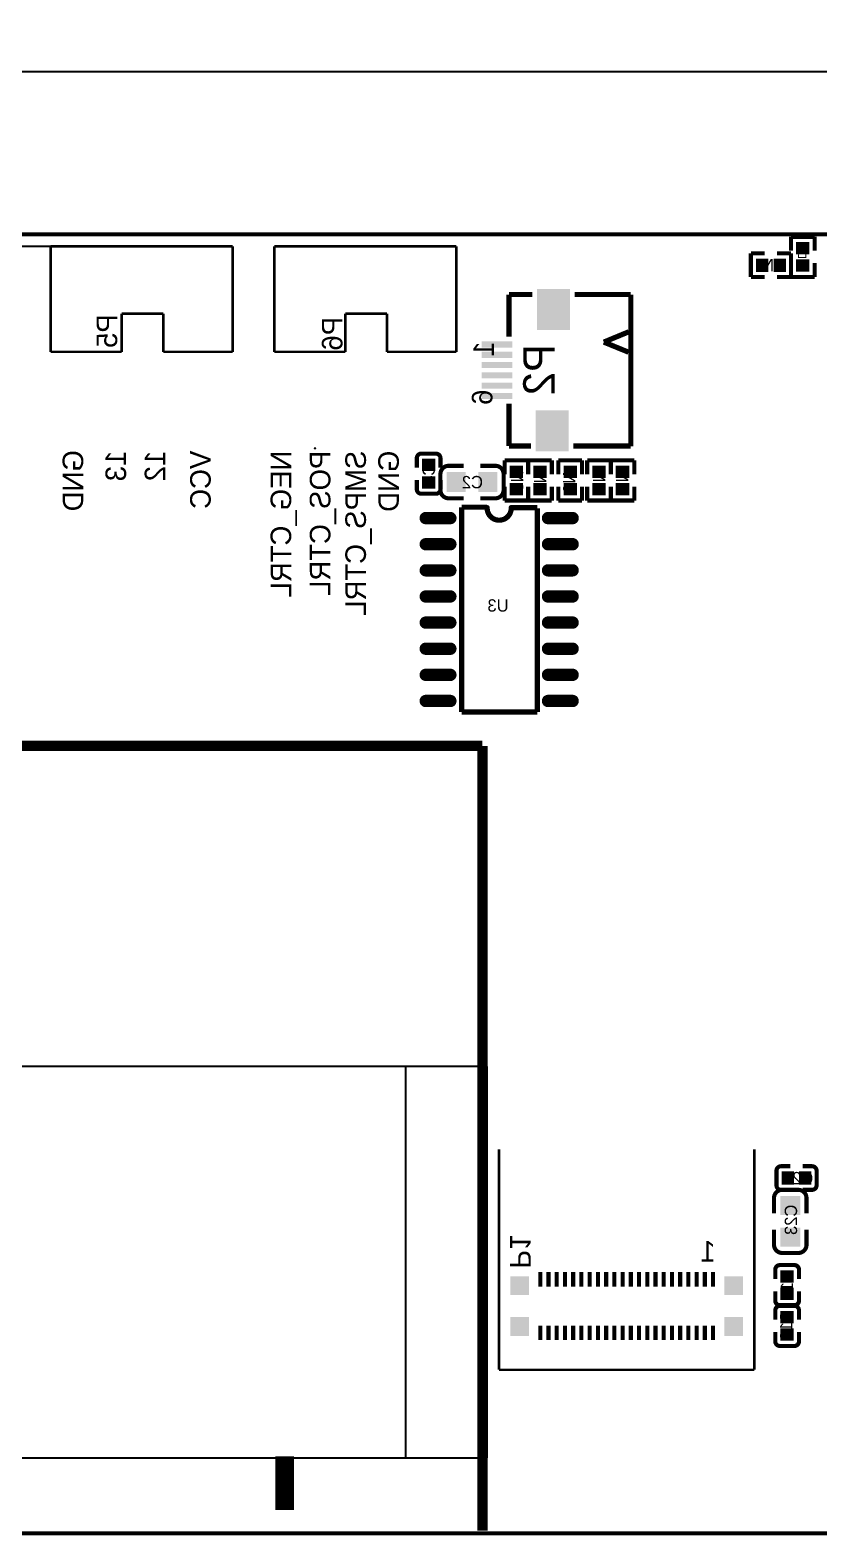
# Model space of a CAD drawing. Extents: x 882 to 2872, y 74 to 1007.
# Drawn here: x 2045.5 to 2160.6, y 748.8 to 968.4 of the extents above; entities that cross this region are included whole.
import ezdxf

# ---------------------------------------------------------------- set-up
doc = ezdxf.new("R2010")
doc.units = 0
doc.header["$MEASUREMENT"] = 0
doc.layers.get('DEFPOINTS').update_dxf_attribs({"linetype": 'CONTINUOUS'})
for name, color, linetype, lineweight in [('BOTTOMOVERLAY', 54, 'CONTINUOUS', 40), ('KeepOutLayer', 6, 'CONTINUOUS', 158), ('тонкая', 7, 'CONTINUOUS', 20)]:
    doc.layers.add(name, color=color, linetype=linetype, lineweight=lineweight)
doc.layers.add('BOTTOMPASTE', color=16, linetype='CONTINUOUS')
doc.styles.add('ЕСКД', font='eskd15.shx', dxfattribs={"width": 0.8})
doc.dimstyles.new('ЕСКД', dxfattribs={"dimtxt": 3.5, "dimasz": 3, "dimexe": 2, "dimexo": 0, "dimgap": 1, "dimtad": 1, "dimtoh": 1, "dimtxsty": 'ЕСКД', "dimcen": 0, "dimazin": 2, "dimtfac": 1, "dimtmove": 0, "dimatfit": 3, "dimfxl": 1, "dimarcsym": 0})

# ---------------------------------------------------------------- blocks, each defined once
blk = doc.blocks.new('*D145')
at = {"layer": 'DEFPOINTS', "color": 0, "transparency": 16777216}
for p in [(2172.7, 962.34), (1830.56, 934.61), (2172.7, 934.97)]:
    blk.add_point(p, dxfattribs=at)
at = {"layer": 'тонкая', "color": 0, "lineweight": -2, "transparency": 16777216}
for p, q in [((1830.56, 934.61), (1830.56, 964.34)), ((2172.7, 934.97), (2172.7, 964.34)), ((1833.56, 962.34), (2169.7, 962.34))]:
    blk.add_line(p, q, dxfattribs=at)
at = {"layer": 'тонкая', "color": 0, "transparency": 16777216}
for points in [[(1833.56, 962.84), (1833.56, 961.84), (1830.56, 962.34)], [(2169.7, 962.84), (2169.7, 961.84), (2172.7, 962.34)]]:
    blk.add_solid(points, dxfattribs=at)
at = {"layer": 'тонкая', "color": 0, "lineweight": 9, "transparency": 16777216, "insert": (1995.9, 965.84), "char_height": 3.5, "width": 6.1333, "attachment_point": 5, "style": 'ЕСКД'}
blk.add_mtext('{\\H1.42857x;114*}', dxfattribs=at)

msp = doc.modelspace()

# ---------------------------------------------------------------- linework, layer by layer
at = {"layer": 'BOTTOMOVERLAY'}
for points, const_width in [([(2159.94248, 938.21749), (2156.49247, 938.21749)], 0.6), ([(2156.49247, 936.19249), (2156.49247, 938.21749)], 0.6), ([(2159.94248, 936.19249), (2159.94248, 938.21749)], 0.6), ([(2048.54048, 936.81169), (2042.55608, 936.81169)], 0.3), ([(2075.09109, 936.81109), (2048.54109, 936.81109)], 0.381), ([(2048.54109, 921.43609), (2048.54109, 936.81109)], 0.381), ([(2075.09109, 921.43609), (2075.09109, 936.81109)], 0.381), ([(2107.70708, 936.81109), (2081.15708, 936.81109)], 0.381), ([(2081.15708, 921.43609), (2081.15708, 936.81109)], 0.381), ([(2107.70708, 921.43609), (2107.70708, 936.81109)], 0.381), ([(2150.64429, 932.3483), (2150.64429, 935.79831)], 0.6), ([(2152.66929, 935.79831), (2150.64429, 935.79831)], 0.6), ([(2156.49428, 935.79831), (2154.46928, 935.79831)], 0.6), ([(2156.49428, 932.3483), (2156.49428, 935.79831)], 0.6), ([(2156.49247, 932.3675), (2156.49247, 934.3925)], 0.6), ([(2159.94248, 932.3675), (2159.94248, 934.3925)], 0.6), ([(2152.66929, 932.3483), (2150.64429, 932.3483)], 0.6), ([(2156.49428, 932.3483), (2154.46928, 932.3483)], 0.6), ([(2159.94248, 932.3675), (2156.49247, 932.3675)], 0.6), ([(2115.37213, 923.65332), (2115.37213, 929.79344)], 0.762), ([(2118.78589, 929.79344), (2115.37213, 929.79344)], 0.762), ([(2133.13435, 929.79344), (2124.97333, 929.79344)], 0.762), ([(2133.13435, 907.65704), (2133.13435, 929.79344)], 0.762), ([(2058.89109, 921.43609), (2058.89109, 926.98609)], 0.381), ([(2064.96609, 926.98609), (2058.89109, 926.98609)], 0.381), ([(2064.96609, 921.43609), (2064.96609, 926.98609)], 0.381), ([(2091.50708, 921.43609), (2091.50708, 926.98609)], 0.381), ([(2097.58208, 926.98609), (2091.50708, 926.98609)], 0.381), ([(2097.58208, 921.43609), (2097.58208, 926.98609)], 0.381), ([(2129.20274, 922.8581), (2132.83275, 924.35802)], 0.762), ([(2132.80326, 921.38828), (2129.20274, 922.8581)], 0.762), ([(2058.89109, 921.43609), (2048.54109, 921.43609)], 0.381), ([(2075.09109, 921.43609), (2064.96609, 921.43609)], 0.381), ([(2091.50708, 921.43609), (2081.15708, 921.43609)], 0.381), ([(2107.70708, 921.43609), (2097.58208, 921.43609)], 0.381), ([(2115.37213, 907.718), (2115.37213, 913.86162)], 0.762), ([(2087.19908, 907.24369), (2086.97048, 907.47229)], 0.3), ([(2118.58015, 907.718), (2115.37213, 907.718)], 0.762), ([(2133.13435, 907.718), (2124.76766, 907.718)], 0.762), ([(2101.93328, 904.56949), (2101.93328, 905.9195)], 0.6), ([(2104.72327, 906.59448), (2102.59328, 906.59448)], 0.6), ([(2105.38328, 904.56948), (2105.38328, 905.91949)], 0.6), ([(2108.78287, 904.8203), (2106.57787, 904.8203)], 0.6), ([(2113.38787, 904.8203), (2111.18288, 904.8203)], 0.6), ([(2118.1849, 905.60389), (2114.73489, 905.60389)], 0.6), ([(2114.73489, 903.57889), (2114.73489, 905.60389)], 0.6), ([(2118.16389, 903.57889), (2118.16389, 905.60389)], 0.6), ([(2121.6139, 905.60389), (2118.16389, 905.60389)], 0.6), ([(2118.1849, 903.57889), (2118.1849, 905.60389)], 0.6), ([(2121.6139, 903.57889), (2121.6139, 905.60389)], 0.6), ([(2122.58349, 903.57889), (2122.58349, 905.60389)], 0.6), ([(2126.0335, 905.60389), (2122.58349, 905.60389)], 0.6), ([(2126.0335, 903.57889), (2126.0335, 905.60389)], 0.6), ([(2126.77449, 903.57889), (2126.77449, 905.60389)], 0.6), ([(2130.2245, 905.60389), (2126.77449, 905.60389)], 0.6), ([(2130.20347, 903.57889), (2130.20347, 905.60389)], 0.6), ([(2133.65348, 905.60389), (2130.20347, 905.60389)], 0.6), ([(2130.2245, 903.57889), (2130.2245, 905.60389)], 0.6), ([(2133.65348, 903.57889), (2133.65348, 905.60389)], 0.6), ([(2101.93329, 901.4195), (2101.93329, 902.7695)], 0.6), ([(2105.37788, 901.2803), (2105.37788, 903.62029)], 0.6), ([(2105.38328, 901.41949), (2105.38328, 902.7695)], 0.6), ([(2114.58787, 901.2803), (2114.58787, 903.62029)], 0.6), ([(2104.72329, 900.7445), (2102.5933, 900.7445)], 0.6), ([(2108.78286, 900.08028), (2106.57786, 900.08028)], 0.6), ([(2113.38787, 900.08029), (2111.18288, 900.08029)], 0.6), ([(2114.73489, 899.7539), (2114.73489, 901.7789)], 0.6), ([(2118.16389, 899.7539), (2118.16389, 901.7789)], 0.6), ([(2118.1849, 899.7539), (2118.1849, 901.7789)], 0.6), ([(2121.6139, 899.7539), (2121.6139, 901.7789)], 0.6), ([(2122.58349, 899.7539), (2122.58349, 901.7789)], 0.6), ([(2126.0335, 899.7539), (2126.0335, 901.7789)], 0.6), ([(2126.77449, 899.7539), (2126.77449, 901.7789)], 0.6), ([(2130.20347, 899.7539), (2130.20347, 901.7789)], 0.6), ([(2130.2245, 899.7539), (2130.2245, 901.7789)], 0.6), ([(2133.65348, 899.7539), (2133.65348, 901.7789)], 0.6), ([(2108.45888, 868.92991), (2108.45888, 898.78507)], 0.762), ([(2112.1923, 898.78507), (2108.45888, 898.78507)], 0.762), ([(2118.1849, 899.7539), (2114.73489, 899.7539)], 0.6), ([(2119.50788, 898.71649), (2115.69788, 898.71649)], 0.762), ([(2121.6139, 899.7539), (2118.16389, 899.7539)], 0.6), ([(2119.50788, 868.92991), (2119.50788, 898.64029)], 0.762), ([(2126.0335, 899.7539), (2122.58349, 899.7539)], 0.6), ([(2130.2245, 899.7539), (2126.77449, 899.7539)], 0.6), ([(2133.65348, 899.7539), (2130.20347, 899.7539)], 0.6), ([(2119.50788, 868.92991), (2108.45888, 868.92991)], 0.762), ([(2111.50688, 863.96929), (1936.70408, 863.96929)], 1.5), ([(2111.50688, 749.51689), (2111.50688, 863.96929)], 1.5), ([(2100.30099, 817.25869), (1896.83799, 817.25869)], 0.3), ([(2112.18368, 817.25869), (1896.91868, 817.25869)], 0.3), ([(2100.30099, 760.10869), (2100.30099, 817.25869)], 0.3), ([(2112.18368, 760.10869), (2112.18368, 817.25869)], 0.3), ([(2113.93805, 772.98268), (2113.93805, 805.14289)], 0.381), ([(2151.13782, 772.98268), (2151.13782, 805.14289)], 0.381), ([(2154.37809, 799.88689), (2154.37809, 802.01688)], 0.6), ([(2156.40309, 802.67689), (2155.05309, 802.67689)], 0.6), ([(2159.55309, 802.67689), (2158.20308, 802.67689)], 0.6), ([(2160.22808, 799.88691), (2160.22808, 802.0169)], 0.6), ([(2156.40309, 799.22689), (2155.05308, 799.22689)], 0.6), ([(2157.55868, 799.23228), (2155.21869, 799.23228)], 0.6), ([(2159.55308, 799.2269), (2158.20308, 799.2269)], 0.6), ([(2154.01868, 795.82728), (2154.01868, 798.03228)], 0.6), ([(2158.75869, 795.82728), (2158.75869, 798.03228)], 0.6), ([(2154.01868, 791.22228), (2154.01868, 793.42728)], 0.6), ([(2158.7587, 791.22227), (2158.7587, 793.42727)], 0.6), ([(2156.99647, 788.25588), (2154.86648, 788.25588)], 0.6), ([(2157.55868, 790.02228), (2155.21869, 790.02228)], 0.6), ([(2154.20648, 786.23089), (2154.20648, 787.5809)], 0.6), ([(2157.65648, 786.23088), (2157.65648, 787.58089)], 0.6), ([(2154.20649, 783.0809), (2154.20649, 784.4309)], 0.6), ([(2157.65648, 783.08089), (2157.65648, 784.4309)], 0.6), ([(2154.20648, 780.28729), (2154.20648, 781.6373)], 0.6), ([(2156.99647, 782.31228), (2154.86648, 782.31228)], 0.6), ([(2156.99649, 782.4059), (2154.8665, 782.4059)], 0.6), ([(2157.65648, 780.28728), (2157.65648, 781.63729)], 0.6), ([(2154.20649, 777.1373), (2154.20649, 778.4873)], 0.6), ([(2157.65648, 777.13729), (2157.65648, 778.4873)], 0.6), ([(2156.99649, 776.4623), (2154.8665, 776.4623)], 0.6), ([(2151.13782, 772.98268), (2113.93805, 772.98268)], 0.381), ([(2100.30099, 760.10869), (1896.83799, 760.10869)], 0.3), ([(2112.18368, 760.10869), (1896.91868, 760.10869)], 0.3)]:
    msp.add_lwpolyline(points, dxfattribs=dict(at, const_width=const_width))
for points, const_width in [([(2101.93328, 905.9345, -0.414214), (2102.59328, 906.5945)], 0.6), ([(2104.72327, 906.5945, -0.414214), (2105.38327, 905.9345)], 0.6), ([(2105.37788, 903.62029, -0.414213), (2106.57787, 904.8203)], 0.6), ([(2113.38787, 904.8203, -0.414213), (2114.58787, 903.6203)], 0.6), ([(2102.59329, 900.7445, -0.414214), (2101.93329, 901.4045)], 0.6), ([(2105.38329, 901.4045, -0.414214), (2104.72329, 900.7445)], 0.6), ([(2106.57786, 900.08028, -0.414213), (2105.37787, 901.28029)], 0.6), ([(2114.58787, 901.2803, -0.414213), (2113.38787, 900.08029)], 0.6), ([(2115.69788, 898.71649, -1.041954), (2112.1923, 898.70773)], 0.762), ([(2154.37808, 802.01688, -0.414214), (2155.03808, 802.67688)], 0.6), ([(2159.56808, 802.6769, -0.414214), (2160.22808, 802.0169)], 0.6), ([(2154.01868, 798.03228, -0.414213), (2155.21868, 799.23228)], 0.6), ([(2155.03808, 799.22689, -0.414214), (2154.37808, 799.88689)], 0.6), ([(2157.55868, 799.23228, -0.414213), (2158.75869, 798.03228)], 0.6), ([(2160.22808, 799.8869, -0.414214), (2159.56808, 799.2269)], 0.6), ([(2155.21869, 790.02228, -0.414213), (2154.01868, 791.22228)], 0.6), ([(2158.7587, 791.22227, -0.414213), (2157.55869, 790.02227)], 0.6), ([(2154.20648, 787.59588, -0.414214), (2154.86648, 788.25588)], 0.6), ([(2156.99648, 788.25588, -0.414214), (2157.65648, 787.59588)], 0.6), ([(2154.20648, 781.6523, -0.414214), (2154.86648, 782.3123)], 0.6), ([(2154.8665, 782.40589, -0.414214), (2154.2065, 783.06589)], 0.6), ([(2156.99647, 782.3123, -0.414214), (2157.65647, 781.6523)], 0.6), ([(2157.65648, 783.06589, -0.414214), (2156.99649, 782.40589)], 0.6), ([(2154.86649, 776.4623, -0.414214), (2154.20649, 777.1223)], 0.6), ([(2157.65649, 777.1223, -0.414214), (2156.99649, 776.4623)], 0.6)]:
    msp.add_lwpolyline(points, format="xyb", dxfattribs=dict(at, const_width=const_width))
for points, const_width in [([(2101.93328, 905.7845, 1), (2101.93328, 906.0845, 1)], 0.3), ([(2102.59328, 906.4445, 1), (2102.59328, 906.7445, 1)], 0.3), ([(2104.72327, 906.4445, 1), (2104.72327, 906.7445, 1)], 0.3), ([(2105.38327, 905.7845, 1), (2105.38327, 906.0845, 1)], 0.3), ([(2106.57787, 904.6703, 1), (2106.57787, 904.9703, 1)], 0.3), ([(2113.38787, 904.6703, 1), (2113.38787, 904.9703, 1)], 0.3), ([(2105.37788, 903.47029, 1), (2105.37788, 903.77029, 1)], 0.3), ([(2114.58787, 903.4703, 1), (2114.58787, 903.7703, 1)], 0.3), ([(2101.93329, 901.2545, 1), (2101.93329, 901.5545, 1)], 0.3), ([(2102.59329, 900.5945, 1), (2102.59329, 900.8945, 1)], 0.3), ([(2104.72329, 900.5945, 1), (2104.72329, 900.8945, 1)], 0.3), ([(2105.37787, 901.13029, 1), (2105.37787, 901.43029, 1)], 0.3), ([(2105.38329, 901.2545, 1), (2105.38329, 901.5545, 1)], 0.3), ([(2106.57786, 899.93028, 1), (2106.57786, 900.23028, 1)], 0.3), ([(2113.38787, 899.93029, 1), (2113.38787, 900.23029, 1)], 0.3), ([(2114.58787, 901.1303, 1), (2114.58787, 901.4303, 1)], 0.3), ([(2112.1923, 898.51723, 1), (2112.1923, 898.89823, 1)], 0.381), ([(2115.69788, 898.52599, 1), (2115.69788, 898.90699, 1)], 0.381), ([(2154.37808, 801.86688, 1), (2154.37808, 802.16688, 1)], 0.3), ([(2155.03808, 802.52688, 1), (2155.03808, 802.82688, 1)], 0.3), ([(2159.56808, 802.5269, 1), (2159.56808, 802.8269, 1)], 0.3), ([(2160.22808, 801.8669, 1), (2160.22808, 802.1669, 1)], 0.3), ([(2154.37808, 799.73689, 1), (2154.37808, 800.03689, 1)], 0.3), ([(2155.03808, 799.07689, 1), (2155.03808, 799.37689, 1)], 0.3), ([(2155.21868, 799.08228, 1), (2155.21868, 799.38228, 1)], 0.3), ([(2157.55868, 799.08228, 1), (2157.55868, 799.38228, 1)], 0.3), ([(2159.56808, 799.0769, 1), (2159.56808, 799.3769, 1)], 0.3), ([(2160.22808, 799.7369, 1), (2160.22808, 800.0369, 1)], 0.3), ([(2154.01868, 797.88228, 1), (2154.01868, 798.18228, 1)], 0.3), ([(2158.75869, 797.88228, 1), (2158.75869, 798.18228, 1)], 0.3), ([(2154.01868, 791.07228, 1), (2154.01868, 791.37228, 1)], 0.3), ([(2158.7587, 791.07227, 1), (2158.7587, 791.37227, 1)], 0.3), ([(2154.86648, 788.10588, 1), (2154.86648, 788.40588, 1)], 0.3), ([(2155.21869, 789.87228, 1), (2155.21869, 790.17228, 1)], 0.3), ([(2156.99648, 788.10588, 1), (2156.99648, 788.40588, 1)], 0.3), ([(2157.55869, 789.87227, 1), (2157.55869, 790.17227, 1)], 0.3), ([(2154.20648, 787.44588, 1), (2154.20648, 787.74588, 1)], 0.3), ([(2157.65648, 787.44588, 1), (2157.65648, 787.74588, 1)], 0.3), ([(2154.20648, 781.5023, 1), (2154.20648, 781.8023, 1)], 0.3), ([(2154.2065, 782.91589, 1), (2154.2065, 783.21589, 1)], 0.3), ([(2154.86648, 782.1623, 1), (2154.86648, 782.4623, 1)], 0.3), ([(2154.8665, 782.25589, 1), (2154.8665, 782.55589, 1)], 0.3), ([(2156.99647, 782.1623, 1), (2156.99647, 782.4623, 1)], 0.3), ([(2156.99649, 782.25589, 1), (2156.99649, 782.55589, 1)], 0.3), ([(2157.65647, 781.5023, 1), (2157.65647, 781.8023, 1)], 0.3), ([(2157.65648, 782.91589, 1), (2157.65648, 783.21589, 1)], 0.3), ([(2154.20649, 776.9723, 1), (2154.20649, 777.2723, 1)], 0.3), ([(2157.65649, 776.9723, 1), (2157.65649, 777.2723, 1)], 0.3), ([(2154.86649, 776.3123, 1), (2154.86649, 776.6123, 1)], 0.3), ([(2156.99649, 776.3123, 1), (2156.99649, 776.6123, 1)], 0.3)]:
    msp.add_lwpolyline(points, format="xyb", close=True, dxfattribs=dict(at, const_width=const_width))
at = {"layer": 'BOTTOMPASTE', "const_width": 1.8}
for points in [[(2106.8268, 897.19249), (2103.23297, 897.19249)], [(2124.6576, 897.19249), (2121.06377, 897.19249)], [(2106.8268, 893.38249), (2103.23297, 893.38249)], [(2124.6576, 893.38249), (2121.06377, 893.38249)], [(2106.8268, 889.57249), (2103.23297, 889.57249)], [(2124.6576, 889.57249), (2121.06377, 889.57249)], [(2106.8268, 885.76249), (2103.23297, 885.76249)], [(2124.6576, 885.76249), (2121.06377, 885.76249)], [(2106.8268, 881.95249), (2103.23297, 881.95249)], [(2124.6576, 881.95249), (2121.06377, 881.95249)], [(2106.8268, 878.14249), (2103.23297, 878.14249)], [(2124.6576, 878.14249), (2121.06377, 878.14249)], [(2106.8268, 874.33249), (2103.23297, 874.33249)], [(2124.6576, 874.33249), (2121.06377, 874.33249)], [(2106.8268, 870.52249), (2103.23297, 870.52249)], [(2124.6576, 870.52249), (2121.06377, 870.52249)]]:
    msp.add_lwpolyline(points, dxfattribs=at)
at = {"layer": 'BOTTOMPASTE', "const_width": 0.9}
for points in [[(2103.23297, 896.74249, 1), (2103.23297, 897.64249, 1)], [(2106.8268, 896.74249, 1), (2106.8268, 897.64249, 1)], [(2121.06377, 896.74249, 1), (2121.06377, 897.64249, 1)], [(2124.6576, 896.74249, 1), (2124.6576, 897.64249, 1)], [(2103.23297, 892.93249, 1), (2103.23297, 893.83249, 1)], [(2106.8268, 892.93249, 1), (2106.8268, 893.83249, 1)], [(2121.06377, 892.93249, 1), (2121.06377, 893.83249, 1)], [(2124.6576, 892.93249, 1), (2124.6576, 893.83249, 1)], [(2103.23297, 889.12249, 1), (2103.23297, 890.02249, 1)], [(2106.8268, 889.12249, 1), (2106.8268, 890.02249, 1)], [(2121.06377, 889.12249, 1), (2121.06377, 890.02249, 1)], [(2124.6576, 889.12249, 1), (2124.6576, 890.02249, 1)], [(2103.23297, 885.31249, 1), (2103.23297, 886.21249, 1)], [(2106.8268, 885.31249, 1), (2106.8268, 886.21249, 1)], [(2121.06377, 885.31249, 1), (2121.06377, 886.21249, 1)], [(2124.6576, 885.31249, 1), (2124.6576, 886.21249, 1)], [(2103.23297, 881.50249, 1), (2103.23297, 882.40249, 1)], [(2106.8268, 881.50249, 1), (2106.8268, 882.40249, 1)], [(2121.06377, 881.50249, 1), (2121.06377, 882.40249, 1)], [(2124.6576, 881.50249, 1), (2124.6576, 882.40249, 1)], [(2103.23297, 877.69249, 1), (2103.23297, 878.59249, 1)], [(2106.8268, 877.69249, 1), (2106.8268, 878.59249, 1)], [(2121.06377, 877.69249, 1), (2121.06377, 878.59249, 1)], [(2124.6576, 877.69249, 1), (2124.6576, 878.59249, 1)], [(2103.23297, 873.88249, 1), (2103.23297, 874.78249, 1)], [(2106.8268, 873.88249, 1), (2106.8268, 874.78249, 1)], [(2121.06377, 873.88249, 1), (2121.06377, 874.78249, 1)], [(2124.6576, 873.88249, 1), (2124.6576, 874.78249, 1)], [(2103.23297, 870.07249, 1), (2103.23297, 870.97249, 1)], [(2106.8268, 870.07249, 1), (2106.8268, 870.97249, 1)], [(2121.06377, 870.07249, 1), (2121.06377, 870.97249, 1)], [(2124.6576, 870.07249, 1), (2124.6576, 870.97249, 1)]]:
    msp.add_lwpolyline(points, format="xyb", close=True, dxfattribs=at)
at = {"layer": 'BOTTOMPASTE'}
for points in [[(2159.19249, 935.6675), (2159.19249, 937.4675), (2157.24248, 935.6675), (2157.24248, 937.4675)], [(2151.39428, 933.09829), (2153.19428, 933.09829), (2151.39428, 935.0483), (2153.19428, 935.0483)], [(2153.9443, 933.09829), (2155.74429, 933.09829), (2153.9443, 935.0483), (2155.74429, 935.0483)], [(2159.19249, 933.11749), (2159.19249, 934.91749), (2157.24248, 933.11749), (2157.24248, 934.91749)], [(2124.27991, 924.6075), (2124.27991, 930.60444), (2119.47931, 924.6075), (2119.47931, 930.60444)], [(2115.88271, 922.05324), (2115.88271, 922.96009), (2111.37921, 922.05324), (2111.37921, 922.96009)], [(2115.88271, 920.55979), (2115.88271, 921.45888), (2111.37921, 920.55979), (2111.37921, 921.45888)], [(2115.88271, 919.05866), (2115.88271, 919.95774), (2111.37921, 919.05866), (2111.37921, 919.95774)], [(2115.88271, 917.55748), (2115.88271, 918.45664), (2111.37921, 917.55748), (2111.37921, 918.45664)], [(2115.88271, 916.0563), (2115.88271, 916.95553), (2111.37921, 916.0563), (2111.37921, 916.95553)], [(2115.88271, 914.55523), (2115.88271, 915.45432), (2111.37921, 914.55523), (2111.37921, 915.45432)], [(2124.07421, 906.91081), (2124.07421, 912.90775), (2119.27353, 906.91081), (2119.27353, 912.90775)], [(2102.68328, 905.84449), (2102.68328, 904.0445), (2104.63328, 905.84449), (2104.63328, 904.0445)], [(2115.48488, 904.85389), (2115.48488, 903.0539), (2117.43489, 904.85389), (2117.43489, 903.0539)], [(2118.91388, 904.85389), (2118.91388, 903.0539), (2120.86389, 904.85389), (2120.86389, 903.0539)], [(2123.33348, 904.85389), (2123.33348, 903.0539), (2125.28349, 904.85389), (2125.28349, 903.0539)], [(2127.52448, 904.85389), (2127.52448, 903.0539), (2129.47449, 904.85389), (2129.47449, 903.0539)], [(2132.90349, 903.0539), (2132.90349, 904.8539), (2130.95348, 903.0539), (2130.95348, 904.8539)], [(2102.68328, 903.29449), (2102.68328, 901.49449), (2104.63328, 903.29449), (2104.63328, 901.49449)], [(2109.06788, 903.92029), (2106.27787, 903.92029), (2109.06788, 900.9803), (2106.27787, 900.9803)], [(2113.68788, 903.92029), (2110.89788, 903.92029), (2113.68788, 900.9803), (2110.89788, 900.9803)], [(2115.48488, 902.30388), (2115.48488, 900.50389), (2117.43489, 902.30388), (2117.43489, 900.50389)], [(2118.91388, 902.30388), (2118.91388, 900.50389), (2120.86389, 902.30388), (2120.86389, 900.50389)], [(2123.33348, 902.30388), (2123.33348, 900.50389), (2125.28349, 902.30388), (2125.28349, 900.50389)], [(2127.52448, 902.30388), (2127.52448, 900.50389), (2129.47449, 902.30388), (2129.47449, 900.50389)], [(2132.90349, 900.50389), (2132.90349, 902.30389), (2130.95348, 900.50389), (2130.95348, 902.30389)], [(2155.12808, 799.97688), (2156.92808, 799.97688), (2155.12808, 801.92689), (2156.92808, 801.92689)], [(2157.67809, 799.97688), (2159.47808, 799.97688), (2157.67809, 801.92689), (2159.47808, 801.92689)], [(2154.91869, 798.33229), (2154.91869, 795.54229), (2157.85868, 798.33229), (2157.85868, 795.54229)], [(2154.91869, 793.71228), (2154.91869, 790.92228), (2157.85868, 793.71228), (2157.85868, 790.92228)], [(2115.58812, 783.87241), (2118.28811, 783.87241), (2115.58812, 786.6324), (2118.28811, 786.6324)], [(2120.23811, 787.23281), (2119.63811, 787.23281), (2120.23811, 785.13281), (2119.63811, 785.13281)], [(2121.43811, 787.23281), (2120.83811, 787.23281), (2121.43811, 785.13281), (2120.83811, 785.13281)], [(2122.63811, 787.23281), (2122.03811, 787.23281), (2122.63811, 785.13281), (2122.03811, 785.13281)], [(2123.8381, 787.23281), (2123.2381, 787.23281), (2123.8381, 785.13281), (2123.2381, 785.13281)], [(2125.0381, 787.23281), (2124.4381, 787.23281), (2125.0381, 785.13281), (2124.4381, 785.13281)], [(2126.2381, 787.23281), (2125.6381, 787.23281), (2126.2381, 785.13281), (2125.6381, 785.13281)], [(2127.43809, 787.23281), (2126.8381, 787.23281), (2127.43809, 785.13281), (2126.8381, 785.13281)], [(2128.63809, 787.23281), (2128.03809, 787.23281), (2128.63809, 785.13281), (2128.03809, 785.13281)], [(2129.83809, 787.23281), (2129.23809, 787.23281), (2129.83809, 785.13281), (2129.23809, 785.13281)], [(2131.03809, 787.23281), (2130.43809, 787.23281), (2131.03809, 785.13281), (2130.43809, 785.13281)], [(2132.23808, 787.23281), (2131.63809, 787.23281), (2132.23808, 785.13281), (2131.63809, 785.13281)], [(2133.43808, 787.23281), (2132.83808, 787.23281), (2133.43808, 785.13281), (2132.83808, 785.13281)], [(2134.63808, 787.23281), (2134.03808, 787.23281), (2134.63808, 785.13281), (2134.03808, 785.13281)], [(2135.83815, 787.23281), (2135.23816, 787.23281), (2135.83815, 785.13281), (2135.23816, 785.13281)], [(2137.0383, 787.23281), (2136.43831, 787.23281), (2137.0383, 785.13281), (2136.43831, 785.13281)], [(2138.23845, 787.23281), (2137.63846, 787.23281), (2138.23845, 785.13281), (2137.63846, 785.13281)], [(2139.43784, 787.23281), (2138.83784, 787.23281), (2139.43784, 785.13281), (2138.83784, 785.13281)], [(2140.63799, 787.23281), (2140.03799, 787.23281), (2140.63799, 785.13281), (2140.03799, 785.13281)], [(2141.83814, 787.23281), (2141.23814, 787.23281), (2141.83814, 785.13281), (2141.23814, 785.13281)], [(2143.03829, 787.23281), (2142.43829, 787.23281), (2143.03829, 785.13281), (2142.43829, 785.13281)], [(2144.23844, 787.23281), (2143.63844, 787.23281), (2144.23844, 785.13281), (2143.63844, 785.13281)], [(2145.43783, 787.23281), (2144.83783, 787.23281), (2145.43783, 785.13281), (2144.83783, 785.13281)], [(2146.78783, 783.87241), (2149.48782, 783.87241), (2146.78783, 786.6324), (2149.48782, 786.6324)], [(2156.90649, 785.7059), (2156.90649, 787.50589), (2154.95649, 785.7059), (2154.95649, 787.50589)], [(2156.90649, 783.15589), (2156.90649, 784.95589), (2154.95649, 783.15589), (2154.95649, 784.95589)], [(2115.58812, 777.93262), (2118.28811, 777.93262), (2115.58812, 780.69261), (2118.28811, 780.69261)], [(2146.78783, 777.93262), (2149.48782, 777.93262), (2146.78783, 780.69261), (2149.48782, 780.69261)], [(2154.95648, 781.56229), (2154.95648, 779.7623), (2156.90648, 781.56229), (2156.90648, 779.7623)], [(2120.23811, 779.43297), (2119.63811, 779.43297), (2120.23811, 777.33298), (2119.63811, 777.33298)], [(2121.43811, 779.43297), (2120.83811, 779.43297), (2121.43811, 777.33298), (2120.83811, 777.33298)], [(2122.63811, 779.43297), (2122.03811, 779.43297), (2122.63811, 777.33298), (2122.03811, 777.33298)], [(2123.8381, 779.43297), (2123.2381, 779.43297), (2123.8381, 777.33298), (2123.2381, 777.33298)], [(2125.0381, 779.43297), (2124.4381, 779.43297), (2125.0381, 777.33298), (2124.4381, 777.33298)], [(2126.2381, 779.43297), (2125.6381, 779.43297), (2126.2381, 777.33298), (2125.6381, 777.33298)], [(2127.43809, 779.43297), (2126.8381, 779.43297), (2127.43809, 777.33298), (2126.8381, 777.33298)], [(2128.63809, 779.43297), (2128.03809, 779.43297), (2128.63809, 777.33298), (2128.03809, 777.33298)], [(2129.83809, 779.43297), (2129.23809, 779.43297), (2129.83809, 777.33298), (2129.23809, 777.33298)], [(2131.03809, 779.43297), (2130.43809, 779.43297), (2131.03809, 777.33298), (2130.43809, 777.33298)], [(2132.23808, 779.43297), (2131.63809, 779.43297), (2132.23808, 777.33298), (2131.63809, 777.33298)], [(2133.43808, 779.43297), (2132.83808, 779.43297), (2133.43808, 777.33298), (2132.83808, 777.33298)], [(2134.63808, 779.43297), (2134.03808, 779.43297), (2134.63808, 777.33298), (2134.03808, 777.33298)], [(2135.83815, 779.43297), (2135.23816, 779.43297), (2135.83815, 777.33298), (2135.23816, 777.33298)], [(2137.0383, 779.43297), (2136.43831, 779.43297), (2137.0383, 777.33298), (2136.43831, 777.33298)], [(2138.23845, 779.43297), (2137.63846, 779.43297), (2138.23845, 777.33298), (2137.63846, 777.33298)], [(2139.43784, 779.43297), (2138.83784, 779.43297), (2139.43784, 777.33298), (2138.83784, 777.33298)], [(2140.63799, 779.43297), (2140.03799, 779.43297), (2140.63799, 777.33298), (2140.03799, 777.33298)], [(2141.83814, 779.43297), (2141.23814, 779.43297), (2141.83814, 777.33298), (2141.23814, 777.33298)], [(2143.03829, 779.43297), (2142.43829, 779.43297), (2143.03829, 777.33298), (2142.43829, 777.33298)], [(2144.23844, 779.43297), (2143.63844, 779.43297), (2144.23844, 777.33298), (2143.63844, 777.33298)], [(2145.43783, 779.43297), (2144.83783, 779.43297), (2145.43783, 777.33298), (2144.83783, 777.33298)], [(2154.95648, 779.01229), (2154.95648, 777.21229), (2156.90648, 779.01229), (2156.90648, 777.21229)]]:
    msp.add_solid(points, dxfattribs=at)
at = {"layer": 'KeepOutLayer', "const_width": 0.6}
for points in [[(2169.52889, 938.56281), (2020.36944, 938.56281)], [(2168.58068, 749.13589), (1834.30753, 749.13589)]]:
    msp.add_lwpolyline(points, dxfattribs=at)

# ---------------------------------------------------------------- texts
at = {"layer": 'BOTTOMOVERLAY', "text_generation_flag": 2}
for s, height, rotation, p in [('LED7', 1.199997, 270, (2157.53168, 933.00649)), ('N4', 1.799997, 180, (2152.27388, 934.98769)), ('P5', 3.000003, 90, (2058.24189, 926.91049)), ('P6', 3.000003, 90, (2091.08648, 926.52949)), ('1', 3, 90, (2113.18328, 922.94809)), ('P2', 4.572, 90, (2122.02248, 922.56709)), ('6', 3, 90, (2112.95468, 915.93769)), ('VCC', 3.000003, 90, (2071.88288, 907.02229)), ('GND', 3.000003, 90, (2053.29008, 907.09849)), ('13', 3.000003, 90, (2059.53848, 907.02229)), ('12', 3.000003, 90, (2065.25348, 907.02229)), ('NEG_CTRL', 3.000003, 90, (2083.61768, 907.02229)), ('POS_CTRL', 3.000003, 90, (2089.33268, 907.02229)), ('SMPS_CTRL', 3.000003, 90, (2094.51428, 907.02229)), ('GND', 3.000003, 90, (2099.31488, 907.02229)), ('C4', 1.799997, 90, (2104.57268, 905.11729)), ('N8', 1.799997, 90, (2117.45048, 904.12669)), ('N5', 1.799997, 90, (2120.80328, 903.97429)), ('N6', 1.799997, 90, (2125.07048, 903.95389)), ('N7', 1.799997, 90, (2129.41388, 904.12669)), ('N9', 1.799997, 90, (2132.76668, 904.12669)), ('C23', 1.799997, 90, (2157.37928, 797.06569)), ('P1', 3.000003, 270, (2115.54548, 787.76929)), ('C18', 1.799997, 90, (2156.76968, 787.54069)), ('C19', 1.799997, 90, (2156.69348, 781.67329)), ('-', 24, 270, (2073.40688, 751.11709))]:
    msp.add_text(s, height=height, rotation=rotation, dxfattribs=at).set_placement(p)
for s, height, p in [('C2', 1.799997, (2111.58308, 901.53589)), ('U3', 1.799997, (2115.31688, 883.55269)), ('C24', 1.799997, (2159.74148, 800.03749)), ('1', 3, (2145.49208, 788.75989))]:
    msp.add_text(s, height=height, dxfattribs=at).set_placement(p)

# ---------------------------------------------------------------- dimensions: what is measured, and where the dimension line sits
at = {"layer": 'тонкая', "lineweight": 9}
dim = msp.add_linear_dim(base=(2172.69548, 962.33857), p1=(1830.55748, 934.60669), p2=(2172.69548, 934.97145), text='{\\H1.42857x;114*}', dimstyle='ЕСКД', dxfattribs=at)
dim.commit()
dim.dimension.update_dxf_attribs({"geometry": '*D145', "text_midpoint": (1995.90484, 962.33857), "dimtype": 160})

doc.saveas('drawing.dxf')
